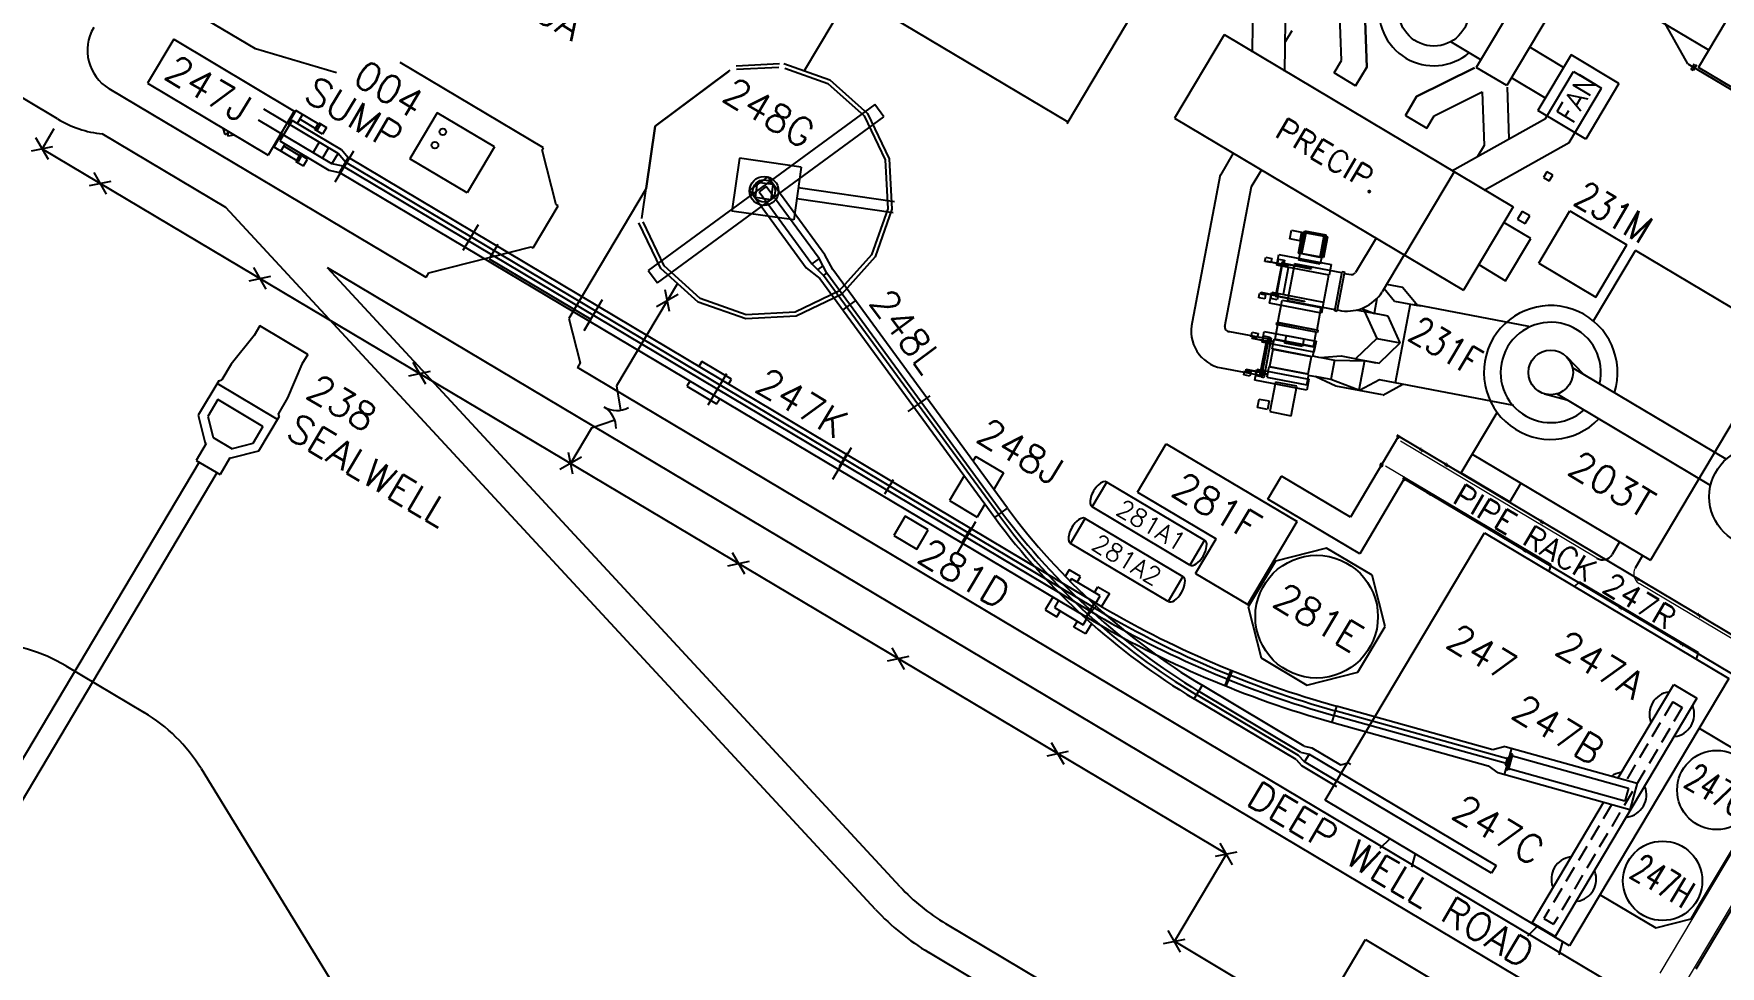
# Model space of a CAD drawing. Extents: x -16413 to 78405, y -232 to 83089.
# Drawn here: x 6293 to 15375, y 8705 to 13723 of the extents above; entities that cross this region are included whole.
import ezdxf
from ezdxf.enums import TextEntityAlignment as Align

# ---------------------------------------------------------------- set-up
doc = ezdxf.new("R2010")
doc.units = 0
doc.header["$LTSCALE"] = 350
doc.header["$MEASUREMENT"] = 0
doc.linetypes.add('CV1', pattern=[1, 1])
doc.linetypes.add('HIDDEN', pattern=[0.375, 0.25, -0.125])
doc.layers.add('BACKGROUND', color=7, linetype='CONTINUOUS')
doc.styles.add('SIMPLEX', font='SIMPLEX')
doc.styles.get("Standard").update_dxf_attribs({"font": 'SIMPLEX'})

msp = doc.modelspace()

# ---------------------------------------------------------------- linework, layer by layer
at = {"layer": 'BACKGROUND'}
for p, q in [((15313, 13635.1), (11208.8, 16077.6)), ((15200.2, 13561.4, -4740.5), (14847.5, 14191.4, -4740.5)), ((12855.6, 13624.3), (12862.5, 14147.8)), ((13030.3, 13520.4), (13037.9, 14098.4)), ((12334.5, 14042.7), (11855.9, 13238.3)), ((7487.3, 13641.1), (6934.9, 13969.9)), ((10772.3, 13897.1), (11862, 13248.6)), ((14288.2, 13923.2), (14061.3, 13542.1)), ((13471.6, 13544.2), (13459.2, 13892.7)), ((14470.3, 13853.8), (14226.3, 13443.9)), ((12702.6, 13718.2), (12435.5, 13269.5)), ((12703.3, 13718.4), (14259.1, 12792.5)), ((15257.8, 13542.3), (15408.1, 13794.9)), ((7046.4, 13694), (6905.3, 13456.9)), ((7046.4, 13694), (7696.1, 13307.4)), ((7922.9, 13512.8), (7487.3, 13641.1)), ((14085.9, 13583.4), (13923.4, 13680.1)), ((14531.3, 13541.7), (14349.1, 13650.2)), ((6420.7, 13264.7), (5857.6, 13599.8)), ((9037.5, 13109.6), (8266.7, 13568.3)), ((10309.6, 13560.5), (10075.8, 13548.2)), ((10304.8, 13542.2), (10076.9, 13530.3)), ((10332.3, 13562.7), (10580.5, 13475.3)), ((10337.2, 13537.7), (10569, 13456)), ((13411.5, 13443.1), (13471.6, 13544.2)), ((13739.5, 13384.8), (14051.7, 13540.1)), ((14226.3, 13443.9), (14061.3, 13542.1)), ((14571.2, 13608.8), (14393.2, 13309.7)), ((14829, 13455.3), (14571.2, 13608.8)), ((15200.2, 13561.4, -4740.5), (16630.3, 12710.3, -4740.5)), ((15218.4, 13531.1, -4740.5), (15236.8, 13562, -4740.5)), ((15247.1, 13555.9, -4740.5), (15228.7, 13524.9, -4740.5)), ((15505.2, 13395), (15257.8, 13542.3)), ((6905.3, 13456.9), (7554.9, 13070.2)), ((9639.6, 13226), (10042.5, 13526.8)), ((10033.7, 13520.2), (9639.6, 13226)), ((10569, 13456), (10764.4, 13280.6)), ((10580.5, 13475.3), (10782.4, 13294)), ((14433.1, 13376.7), (14250.9, 13485.2)), ((14433.4, 13267.8), (14584, 13520.8)), ((14584, 13520.8), (14735.3, 13430.8)), ((14829, 13455.3), (14651, 13156.3)), ((15228.7, 13524.9, -4740.5), (15218.4, 13531.1, -4740.5)), ((8405.6, 12411.5), (6699.1, 13427.1)), ((13679.4, 13283.7), (13739.5, 13384.8)), ((14560.6, 13137.3), (14735.3, 13430.8)), ((7931.6, 13079.1), (7532.5, 13316.6)), ((7696.1, 13307.4), (7554.9, 13070.2)), ((7704.6, 13310), (7662.5, 13239.3)), ((7837, 13231.3), (7704.6, 13310)), ((7740.7, 13288.6), (7711.9, 13240.1)), ((7821.6, 13205.5), (7725.4, 13262.8)), ((8465.3, 13297.9), (8318.1, 13050.4)), ((8774.7, 13113.8), (8465.3, 13297.9)), ((10822.2, 13342.2), (9602.5, 12448.7)), ((9651.4, 12382), (10871.1, 13275.5)), ((10764.4, 13280.6), (10877.8, 13043.7)), ((10782.4, 13294), (10899.5, 13049.3)), ((10871.1, 13275.5), (10822.2, 13342.2)), ((12435.7, 13268.8), (13991.5, 12342.8)), ((13929.1, 12985.5), (14433.4, 13267.8)), ((14651, 13156.3), (14393.2, 13309.7)), ((7327.2, 12788), (6662.1, 13183.9)), ((7311.6, 13215), (7322.3, 13180.6)), ((7373.5, 13178.2), (7338.2, 13171.2)), ((7898.6, 13023.6), (7504.1, 13258.4)), ((7587.4, 13113), (7629.5, 13183.8)), ((7683.9, 13256.4), (7617.8, 13146.4)), ((7949.9, 13098.1), (7683.9, 13256.4)), ((7806.5, 13207.5), (7828, 13243.6)), ((7847.8, 13183), (7806.5, 13207.5)), ((7835.3, 13232.3), (7819.9, 13206.5)), ((7828, 13243.6), (7869.3, 13219.1)), ((7869.3, 13219.1), (7847.8, 13183)), ((9567.4, 12728.5), (9639.6, 13226)), ((9639.6, 13226), (9590.8, 12889.6)), ((6279.9, 13092.3), (6396.3, 13116.4)), ((6371.5, 13046.2), (6304.7, 13162.5)), ((7719.7, 13034.3), (7587.4, 13113)), ((7617.8, 13146.4), (7882.7, 12988.8)), ((7623.5, 13091.5), (7645, 13127.6)), ((7735.1, 13060), (7638.8, 13117.3)), ((7830.1, 13139.3), (7797.5, 13084.4)), ((7880.5, 13108.7), (7848.1, 13054.3)), ((7898.6, 13023.6), (7931.4, 13078.7)), ((8014.5, 13091.2), (7914.8, 12923.7)), ((7972.4, 13032.4), (7931.6, 13079.1)), ((7986.5, 13056.2), (7949.9, 13098.1)), ((8774.7, 13113.8), (8627.4, 12866.3)), ((9031.3, 13099.3), (9037.5, 13109.6)), ((9106.5, 12803.2), (9031.3, 13099.3)), ((12752.8, 13080, -4740.5), (12683, 12962.8, -4740.5)), ((14103.7, 12881.5), (14560.6, 13137.3)), ((7726.1, 13072.4), (7704.6, 13036.3)), ((7704.6, 13036.3), (7745.9, 13011.7)), ((7718, 13035.3), (7733.3, 13061.1)), ((7767.3, 13047.8), (7726.1, 13072.4)), ((7745.9, 13011.7), (7767.3, 13047.8)), ((7882.7, 12988.8), (7938.9, 12976.2)), ((7959.1, 13010.1), (7898.6, 13023.6)), ((7938.9, 12976.2), (7986.4, 13055.9)), ((7959.1, 13010.1), (11980.3, 10616.9)), ((11993.6, 10639.2), (7972.5, 13032.4)), ((12006.9, 10661.6), (7987.2, 13056.6)), ((8627.4, 12866.3), (8318.1, 13050.4)), ((10093.5, 13053.7), (10052.6, 12768.7)), ((10426.1, 13006), (10093.5, 13053.7)), ((10426.1, 13006), (10385.2, 12720.9)), ((10877.8, 13043.7), (10891.9, 12781.5)), ((10899.5, 13049.3), (10914.1, 12778.4)), ((12851.3, 12900.6, -4740.5), (12904.4, 12989.8, -4740.5)), ((6593.5, 12905.6), (6710, 12929.8)), ((6685.2, 12859.6), (6618.3, 12975.8)), ((7943.6, 12975.3), (11961, 10584.4)), ((10245.9, 12953.6), (10146.8, 12881)), ((10188.5, 12923.4), (10177, 12843.3)), ((10274.6, 12911.1), (10188.5, 12923.4)), ((10237.8, 12900.8), (10199.6, 12872.9)), ((10521.7, 12513.2), (10237.8, 12900.8)), ((10553.8, 12533.3), (10245.9, 12953.6)), ((10263.1, 12830.9), (10274.6, 12911.1)), ((12682.5, 12963, -4740.5), (12531.8, 12171.3, -4740.5)), ((12706.6, 12147.6, -4740.5), (12851.3, 12900.6, -4740.5)), ((13942.4, 12980.9), (13674.8, 12531.3)), ((14441.7, 12980.6), (14423.3, 12949.7)), ((14423.3, 12949.7), (14454.2, 12931.3)), ((14472.7, 12962.2), (14441.7, 12980.6)), ((14454.2, 12931.3), (14472.7, 12962.2)), ((9590.8, 12889.6), (9174.5, 12190.2)), ((10146.8, 12881), (10453.1, 12463)), ((10177, 12843.3), (10263.1, 12830.9)), ((10199.6, 12872.9), (10483.6, 12485.3)), ((10242.2, 12814.8), (10280.3, 12842.7)), ((10920.1, 12759.3), (10401.4, 12833.8)), ((10928.6, 12818.7), (10409.9, 12893.2)), ((10826.5, 9010.2), (7327.2, 12788)), ((8981.8, 12570.2), (9116.8, 12797.1)), ((9116.8, 12797.1), (9106.5, 12803.2)), ((10385.2, 12720.9), (10052.6, 12768.7)), ((10891.9, 12781.5), (10804.6, 12533.9)), ((10914.1, 12778.4), (10823.9, 12522.5)), ((14259.3, 12791.8), (13992.2, 12343)), ((14307.7, 12767.1), (14283.1, 12725.9)), ((14283.1, 12725.9), (14324.4, 12701.3)), ((14348.9, 12742.6), (14307.7, 12767.1)), ((14324.4, 12701.3), (14348.9, 12742.6)), ((14397.4, 12488.6), (14564.6, 12769.6)), ((14564.6, 12769.6), (14871.4, 12587)), ((8685.4, 12694), (8604.1, 12557.4)), ((9669.2, 12460.3), (9552.1, 12705)), ((9687.2, 12473.8), (9573.8, 12710.6)), ((13057.1, 12619.7, -4740.5), (13066, 12666.3, -4740.5)), ((13066, 12666.3, -4740.5), (13120.7, 12655.8, -4740.5)), ((13103.7, 12541.9, -4740.5), (13125.6, 12656.1, -4740.5)), ((13106.1, 12504, -4740.5), (13136.4, 12662.4, -4740.5)), ((13107.4, 12542.4, -4740.5), (13129.3, 12656.6, -4740.5)), ((13120.7, 12655.8, -4740.5), (13111.8, 12609.2, -4740.5)), ((13122.3, 12538.3, -4740.5), (13144.4, 12653.7, -4740.5)), ((13125.6, 12656.1, -4740.5), (13259.3, 12630.4, -4740.5)), ((13129.3, 12656.6, -4740.5), (13256.1, 12632.3, -4740.5)), ((13136.4, 12662.4, -4740.5), (13250.4, 12640.6, -4740.5)), ((13144.4, 12653.7, -4740.5), (13241, 12635.2, -4740.5)), ((13241, 12635.2, -4740.5), (13218.8, 12519.8, -4740.5)), ((13250.4, 12640.6, -4740.5), (13220.1, 12482.2, -4740.5)), ((13256.1, 12632.3, -4740.5), (13234.2, 12518.1, -4740.5)), ((13259.3, 12630.4, -4740.5), (13237.5, 12516.3, -4740.5)), ((14354.2, 12620.9), (14209, 12707.4)), ((8420.4, 12436.5), (8971.5, 12576.3)), ((8791.5, 12588.2), (8745.9, 12511.6)), ((8971.5, 12576.3), (8981.8, 12570.2)), ((10804.6, 12533.9), (10629.2, 12338.5)), ((12987.4, 12477.9, -4740.5), (12998.6, 12535.9, -4740.5)), ((12998.6, 12535.9, -4740.5), (13279.1, 12482.1, -4740.5)), ((13111.8, 12609.2, -4740.5), (13057.1, 12619.7, -4740.5)), ((13237.5, 12516.3, -4740.5), (13103.7, 12541.9, -4740.5)), ((13234.2, 12518.1, -4740.5), (13107.4, 12542.4, -4740.5)), ((13218.8, 12519.8, -4740.5), (13122.3, 12538.3, -4740.5)), ((13521.1, 12622.8, -4740.5), (13410.8, 12437.5, -4740.5)), ((14219.2, 12394.1), (14354.2, 12620.9)), ((14691.7, 12177.5), (14917.9, 12557.5)), ((14704.1, 12306), (14871.4, 12587)), ((15710.6, 12085.8), (14917.9, 12557.5)), ((7544.5, 12348.1), (7477.6, 12464.4)), ((10958.6, 9132.5), (7874, 12462.6)), ((18121.5, 6364), (7874, 12462.6)), ((8745.9, 12511.6), (9292.6, 12186.2)), ((9602.5, 12448.7), (9651.4, 12382)), ((9871.1, 12279.1), (9669.2, 12460.3)), ((9882.5, 12298.4), (9687.2, 12473.8)), ((10453.1, 12463), (10526.4, 12405.3)), ((10521.7, 12513.2), (10483.6, 12485.3)), ((10483.6, 12485.3), (10546.2, 12422.2)), ((10542.3, 12473.9), (10514.9, 12453.7)), ((10563, 12434.5), (10521.7, 12513.2)), ((10595.2, 12454.6), (10553.8, 12533.3)), ((11536.6, 11169.5), (10595.2, 12454.6)), ((10823.9, 12522.5), (10642.6, 12320.6)), ((12922.9, 12497.1, -4740.5), (12927, 12519.9, -4740.5)), ((12955.5, 12491.2, -4740.5), (12922.9, 12497.1, -4740.5)), ((12927, 12519.9, -4740.5), (12959.6, 12514.1, -4740.5)), ((12934.3, 12496.6, -4740.5), (12934.9, 12499.9, -4740.5)), ((13047.5, 12474.9, -4740.5), (12934.3, 12496.6, -4740.5)), ((12934.9, 12499.9, -4740.5), (13048.1, 12478.2, -4740.5)), ((12959.6, 12514.1, -4740.5), (12955.5, 12491.2, -4740.5)), ((13015.1, 12495.5, -4740.5), (12979.6, 12310.4, -4740.5)), ((12984.5, 12309.5, -4740.5), (13020, 12494.6, -4740.5)), ((13268, 12424.1, -4740.5), (12987.4, 12477.9, -4740.5)), ((12991.5, 12482.3, -4740.5), (12996.8, 12510, -4740.5)), ((13023.2, 12476.2, -4740.5), (12991.5, 12482.3, -4740.5)), ((12996.8, 12510, -4740.5), (13028.6, 12503.9, -4740.5)), ((13013.4, 12486.5, -4740.5), (13014.2, 12490.6, -4740.5)), ((13171.4, 12456.2, -4740.5), (13013.4, 12486.5, -4740.5)), ((13014.2, 12490.6, -4740.5), (13172.2, 12460.3, -4740.5)), ((13020, 12494.6, -4740.5), (13015.1, 12495.5, -4740.5)), ((13022.2, 12320.8, -4740.5), (13050, 12465.9, -4740.5)), ((13028.6, 12503.9, -4740.5), (13023.2, 12476.2, -4740.5)), ((13082, 12485.2, -4740.5), (13044.3, 12287.2, -4740.5)), ((13048.1, 12478.2, -4740.5), (13047.5, 12474.9, -4740.5)), ((13337.9, 12436.4, -4740.5), (13082, 12485.2, -4740.5)), ((13220.1, 12482.2, -4740.5), (13106.1, 12504, -4740.5)), ((13172.2, 12460.3, -4740.5), (13171.4, 12456.2, -4740.5)), ((13279.1, 12482.1, -4740.5), (13268, 12424.1, -4740.5)), ((13299.2, 12231.4, -4740.5), (13339.7, 12443.4, -4740.5)), ((13339.7, 12443.4, -4740.5), (13351.5, 12441.3, -4740.5)), ((13672.3, 12532.8, -4740.5), (13553.8, 12333.8, -4740.5)), ((14074, 12480.5), (14219.2, 12394.1)), ((14397.4, 12488.6), (14704.1, 12306)), ((7452.9, 12394.2), (7569.3, 12418.4)), ((8405.6, 12411.5), (8420.4, 12436.5)), ((10526.4, 12405.3), (11468.3, 11119.5)), ((10546.2, 12422.2), (10563, 12434.5)), ((11489.3, 11134.9), (10546.2, 12422.2)), ((11506.1, 11147.2), (10563, 12434.5)), ((13240.2, 12280.1, -4740.5), (13267.9, 12424.7, -4740.5)), ((13351.5, 12441.3, -4740.5), (13310.9, 12228.1, -4740.5)), ((13350.1, 12432.9, -4740.5), (13387.4, 12426.8, -4740.5)), ((13578.3, 12374.9, -4740.5), (13663.8, 12358.7, -4740.5)), ((13663.8, 12358.7, -4740.5), (13745.9, 12261.3, -4740.5)), ((9256.7, 12125.8), (9356, 12292.8)), ((9763, 12319.5), (9646.7, 12252.7)), ((9716.9, 12227.9), (9692.7, 12344.3)), ((10127, 12188.9), (9871.1, 12279.1)), ((10130.2, 12211.1), (9882.5, 12298.4)), ((10629.2, 12338.5), (10392.4, 12225.2)), ((10642.6, 12320.6), (10397.9, 12203.4)), ((10717.4, 12287.7), (10649.1, 12237.7)), ((12889.5, 12302.4, -4740.5), (12893.7, 12324.4, -4740.5)), ((12922, 12296.1, -4740.5), (12889.5, 12302.4, -4740.5)), ((12893.7, 12324.4, -4740.5), (12926.2, 12318.1, -4740.5)), ((12900.2, 12328.8, -4740.5), (12900.8, 12332, -4740.5)), ((12980, 12313.5, -4740.5), (12900.2, 12328.8, -4740.5)), ((12900.8, 12332, -4740.5), (12980.6, 12316.7, -4740.5)), ((12926.2, 12318.1, -4740.5), (12922, 12296.1, -4740.5)), ((12948, 12272.4, -4740.5), (12959.6, 12332.8, -4740.5)), ((13227.5, 12218.8, -4740.5), (12948, 12272.4, -4740.5)), ((12955.2, 12297.4, -4740.5), (12960.8, 12326.7, -4740.5)), ((12988.6, 12291, -4740.5), (12955.2, 12297.4, -4740.5)), ((12959.6, 12332.8, -4740.5), (13239, 12279.2, -4740.5)), ((12960.8, 12326.7, -4740.5), (12994.2, 12320.3, -4740.5)), ((12979.6, 12310.4, -4740.5), (12980.4, 12314.5, -4740.5)), ((12979.6, 12310.4, -4740.5), (12984.5, 12309.5, -4740.5)), ((13135.2, 12280.6, -4740.5), (12979.6, 12310.4, -4740.5)), ((12980.6, 12316.7, -4740.5), (12980, 12313.5, -4740.5)), ((12980.4, 12314.5, -4740.5), (13135.9, 12284.7, -4740.5)), ((12994.2, 12320.3, -4740.5), (12988.6, 12291, -4740.5)), ((12993.1, 12168.7, -4740.5), (13016.2, 12289.4, -4740.5)), ((13016.2, 12289.4, -4740.5), (13224.9, 12249.4, -4740.5)), ((13044.3, 12287.2, -4740.5), (13299.9, 12239.2, -4740.5)), ((13135.9, 12284.7, -4740.5), (13135.2, 12280.6, -4740.5)), ((13239, 12279.2, -4740.5), (13227.5, 12218.8, -4740.5)), ((13526.4, 12299, -4740.5), (13510.8, 12217.7, -4740.5)), ((13564.5, 12351.8, -4740.5), (13621.4, 12283.6, -4740.5)), ((13621.4, 12283.6, -4740.5), (13745.9, 12261.3, -4740.5)), ((13704.4, 12267.3, -4740.5), (13623.9, 11844.7, -4740.5)), ((13720.4, 12266.8, -4740.5), (13762.4, 12258.8, -4740.5)), ((14344.8, 12147.5, -4740.5), (13726.6, 12265.5, -4740.5)), ((9174.5, 12190.2), (9235.1, 11951.6)), ((9292.6, 12186.2), (9256.7, 12125.8)), ((10397.9, 12203.4), (10127, 12188.9)), ((10392.4, 12225.2), (10130.2, 12211.1)), ((13224.9, 12249.4, -4740.5), (13201.8, 12128.7, -4740.5)), ((13310.9, 12228.1, -4740.5), (13299.2, 12231.4, -4740.5)), ((13313.3, 12236.5, -4740.5), (13334.5, 12232.6, -4740.5)), ((13569.6, 12206.4, -4740.5), (13414.9, 12236.1, -4740.5)), ((13442.9, 12244.4, -4740.5), (13512.9, 12217.3, -4740.5)), ((13458.5, 12227.5, -4740.5), (13525.7, 12083.3, -4740.5)), ((13586.7, 12202.4, -4740.5), (13458.5, 12227.5, -4740.5)), ((13651.8, 12059.4, -4740.5), (13586.7, 12202.4, -4740.5)), ((7479.3, 12098.7), (7355.8, 11944)), ((7510.2, 12150.6), (7479.3, 12098.7)), ((7768, 11997.1), (7510.2, 12150.6)), ((12731.4, 12120.8, -4740.5), (12943.8, 12080.6, -4740.5)), ((12849.3, 12092.8, -4740.5), (12853.8, 12116.5, -4740.5)), ((12881.9, 12086.6, -4740.5), (12849.3, 12092.8, -4740.5)), ((12853.8, 12116.5, -4740.5), (12886.4, 12110.2, -4740.5)), ((12853.8, 12082.4, -4740.5), (12854.4, 12085.6, -4740.5)), ((12932.8, 12067.2, -4740.5), (12853.8, 12082.4, -4740.5)), ((12854.4, 12085.6, -4740.5), (12933.4, 12070.5, -4740.5)), ((12886.4, 12110.2, -4740.5), (12881.9, 12086.6, -4740.5)), ((12905.1, 11875, -4740.5), (12945.2, 12087.6, -4740.5)), ((12907.9, 12062.7, -4740.5), (12919.1, 12121.4, -4740.5)), ((12910.7, 12066.4, -4740.5), (12916.4, 12096.6, -4740.5)), ((12916.4, 12096.6, -4740.5), (12949, 12090.3, -4740.5)), ((12956.9, 12084.9, -4740.5), (12916.7, 11872.2, -4740.5)), ((12919.1, 12121.4, -4740.5), (13198.4, 12067.9, -4740.5)), ((12949, 12090.3, -4740.5), (12943.2, 12060.2, -4740.5)), ((12945.2, 12087.6, -4740.5), (12956.9, 12084.9, -4740.5)), ((12961.8, 12027, -4740.5), (12972.3, 12081.7, -4740.5)), ((12972.3, 12081.7, -4740.5), (13190.5, 12039.8, -4740.5)), ((12990.9, 12156.7, -4740.5), (12975.9, 12078.4, -4740.5)), ((12985, 12158.2, -4740.5), (12987.3, 12169.8, -4740.5)), ((13205.3, 12116, -4740.5), (12985, 12158.2, -4740.5)), ((12987.3, 12169.8, -4740.5), (13207.5, 12127.6, -4740.5)), ((13199.3, 12116.7, -4740.5), (12990.9, 12156.7, -4740.5)), ((13201.8, 12128.7, -4740.5), (12993.1, 12168.7, -4740.5)), ((13031, 12057.7, -4740.5), (13038.8, 12098.5, -4740.5)), ((13038.8, 12098.5, -4740.5), (13133.3, 12080.4, -4740.5)), ((13133.3, 12080.4, -4740.5), (13125.5, 12039.6, -4740.5)), ((13184.3, 12038.5, -4740.5), (13199.3, 12116.7, -4740.5)), ((13207.5, 12127.6, -4740.5), (13205.3, 12116, -4740.5)), ((13525.7, 12083.3, -4740.5), (13410.9, 11973.6, -4740.5)), ((13525.7, 12083.3, -4740.5), (13650.8, 12059.2, -4740.5)), ((15710.6, 12085.8), (14998.7, 10889.6)), ((7768, 11997.1), (7737.1, 11945.3)), ((12898, 11890.5, -4740.5), (12933.4, 12074.7, -4740.5)), ((12939.1, 12073.6, -4740.5), (12903.7, 11889.4, -4740.5)), ((13187.2, 12009.2, -4740.5), (12907.9, 12062.7, -4740.5)), ((12943.2, 12060.2, -4740.5), (12910.7, 12066.4, -4740.5)), ((12933.4, 12070.5, -4740.5), (12932.8, 12067.2, -4740.5)), ((12933.4, 12074.7, -4740.5), (12939.1, 12073.6, -4740.5)), ((12938.1, 12068.7, -4740.5), (12939.2, 12074.5, -4740.5)), ((12968.3, 12063, -4740.5), (12938.1, 12068.7, -4740.5)), ((12939.2, 12074.5, -4740.5), (12969.3, 12068.7, -4740.5)), ((12965.6, 12024.6, -4740.5), (12947.9, 11932.5, -4740.5)), ((13180, 11985.2, -4740.5), (12961.8, 12027, -4740.5)), ((13174, 11984.7, -4740.5), (12965.6, 12024.6, -4740.5)), ((12969.3, 12068.7, -4740.5), (12968.3, 12063, -4740.5)), ((12975.9, 12078.4, -4740.5), (13184.3, 12038.5, -4740.5)), ((13125.5, 12039.6, -4740.5), (13031, 12057.7, -4740.5)), ((13179.8, 11989.2, -4740.5), (13219.6, 11981.6, -4740.5)), ((13190.5, 12039.8, -4740.5), (13180, 11985.2, -4740.5)), ((13198.4, 12067.9, -4740.5), (13187.2, 12009.2, -4740.5)), ((13219.6, 11981.6, -4740.5), (13334.4, 11990.1, -4740.5)), ((13334.4, 11990.1, -4740.5), (13520.8, 11952.1, -4740.5)), ((13538.1, 11950.1, -4740.5), (13651.8, 12059.4, -4740.5)), ((7355.8, 11944), (7305.9, 11860.1)), ((7737.1, 11945.3), (7660, 11762.9)), ((8312.2, 11882.8), (8428.6, 11906.9)), ((8403.8, 11836.7), (8337, 11953)), ((9235.1, 11951.6), (9220.2, 11926.7)), ((16227.2, 7756.6), (9220.2, 11926.7)), ((9890, 11959.8), (9873.7, 11932.5)), ((10049.8, 11864.7), (9890, 11959.8)), ((12687.4, 11924.5, -4740.5), (12906.4, 11883.1, -4740.5)), ((12809.6, 11887.1, -4740.5), (12814.1, 11910.8, -4740.5)), ((12814.1, 11910.8, -4740.5), (12846.7, 11904.5, -4740.5)), ((12821.6, 11914.4, -4740.5), (12822.2, 11917.7, -4740.5)), ((12902.2, 11899, -4740.5), (12821.6, 11914.4, -4740.5)), ((12822.2, 11917.7, -4740.5), (12902.8, 11902.2, -4740.5)), ((12846.7, 11904.5, -4740.5), (12842.2, 11880.9, -4740.5)), ((12867.8, 11858.2, -4740.5), (12879.2, 11917.8, -4740.5)), ((12875.3, 11882.1, -4740.5), (12881, 11911.5, -4740.5)), ((12879.2, 11917.8, -4740.5), (13159.3, 11864.1, -4740.5)), ((12881, 11911.5, -4740.5), (12912.7, 11905.4, -4740.5)), ((12902.8, 11902.2, -4740.5), (12902.2, 11899, -4740.5)), ((12912.7, 11905.4, -4740.5), (12907.1, 11876.1, -4740.5)), ((12943.2, 11930, -4740.5), (12932.7, 11875.4, -4740.5)), ((13159.8, 11888.5, -4740.5), (12943.2, 11930, -4740.5)), ((12947.9, 11932.5, -4740.5), (13156.4, 11892.5, -4740.5)), ((13156.4, 11892.5, -4740.5), (13174, 11984.7, -4740.5)), ((13225.9, 11980.3, -4740.5), (13297.3, 11966.7, -4740.5)), ((13297.3, 11966.7, -4740.5), (13277.1, 11861.6, -4740.5)), ((13297.3, 11966.7, -4740.5), (13462, 11963.4, -4740.5)), ((13410.9, 11973.6, -4740.5), (13538.1, 11950.1, -4740.5)), ((13459.9, 11963.8, -4740.5), (13429.3, 11804.1, -4740.5)), ((14640.6, 11889.3), (14548, 11984)), ((15406.7, 11433.1), (14579.3, 11925.5)), ((7289.5, 11856), (7178.8, 11670)), ((7605.1, 11647.1), (7280.2, 11840.4)), ((7289.5, 11856), (7305.9, 11860.2)), ((9827.2, 11854.3), (9810.2, 11825.8)), ((9810.2, 11825.8), (9970, 11730.7)), ((10024.1, 11893.4), (9923.1, 11723.8)), ((10033.5, 11837.3), (10049.8, 11864.7)), ((12842.2, 11880.9, -4740.5), (12809.6, 11887.1, -4740.5)), ((13147.9, 11804.5, -4740.5), (12867.8, 11858.2, -4740.5)), ((12907.1, 11876.1, -4740.5), (12875.3, 11882.1, -4740.5)), ((12903.7, 11889.4, -4740.5), (12898, 11890.5, -4740.5)), ((12916.7, 11872.2, -4740.5), (12905.1, 11875, -4740.5)), ((12910.9, 11891.4, -4740.5), (12912, 11897.1, -4740.5)), ((12935.3, 11886.7, -4740.5), (12910.9, 11891.4, -4740.5)), ((12912, 11897.1, -4740.5), (12936.4, 11892.4, -4740.5)), ((12932.7, 11875.4, -4740.5), (13149.3, 11833.9, -4740.5)), ((12936.4, 11892.4, -4740.5), (12935.3, 11886.7, -4740.5)), ((12979.9, 11848.6, -4740.5), (12949.5, 11689.6, -4740.5)), ((13094.7, 11826.6, -4740.5), (12979.9, 11848.6, -4740.5)), ((13064.3, 11667.6, -4740.5), (13094.7, 11826.6, -4740.5)), ((13159.3, 11864.1, -4740.5), (13147.9, 11804.5, -4740.5)), ((13149.3, 11833.9, -4740.5), (13159.8, 11888.5, -4740.5)), ((13197.4, 11876.9, -4740.5), (13157.5, 11884.5, -4740.5)), ((13277.1, 11861.6, -4740.5), (13193.2, 11877.7, -4740.5)), ((13305.1, 11825.7, -4740.5), (13197.4, 11876.9, -4740.5)), ((13429.3, 11804.1, -4740.5), (13277.1, 11861.6, -4740.5)), ((13556.3, 11779.1, -4740.5), (13305.1, 11825.7, -4740.5)), ((13539.1, 11860.8, -4740.5), (13432.4, 11803.3, -4740.5)), ((14264.2, 11723.1, -4740.5), (13539.1, 11861, -4740.5)), ((13557.4, 11778.4, -4740.5), (13665.1, 11836.6, -4740.5)), ((7284.6, 11754), (7230.2, 11662.5)), ((7527, 11609.8), (7284.6, 11754)), ((7660, 11762.9), (7610.1, 11679)), ((9970, 11730.7), (9987, 11759.2)), ((11002.5, 11690.6), (11121.1, 11775.3)), ((12883.6, 11711.5, -4740.5), (12892.3, 11757.2, -4740.5)), ((12892.3, 11757.2, -4740.5), (12945.3, 11747, -4740.5)), ((12945.3, 11747, -4740.5), (12936.5, 11701.4, -4740.5)), ((14429.3, 11784.6), (14547.9, 11753.4)), ((15323.1, 11292.6), (14495.7, 11785)), ((7178.8, 11670), (7216.5, 11520.1)), ((7230.2, 11662.5), (7258.2, 11551.1)), ((7614.3, 11662.7), (7503.6, 11476.6)), ((7614.3, 11662.7), (7610.1, 11679.1)), ((12936.5, 11701.4, -4740.5), (12883.6, 11711.5, -4740.5)), ((12949.5, 11689.6, -4740.5), (13064.3, 11667.6, -4740.5)), ((13980.1, 11360.2), (14173.4, 11685)), ((7258.2, 11551.1), (7361.2, 11489.8)), ((7527, 11609.8), (7472.5, 11518.2)), ((13641.7, 11556.5, -4740.5), (13383.1, 11122, -4740.5)), ((13639.7, 11564.7, -4729.4), (13633.5, 11554.4, -4729.4)), ((13634.4, 11553.9, -4729.4), (13637.2, 11558.7, -4729.4)), ((13637.2, 11558.7, -4729.4), (13645.8, 11553.5, -4729.4)), ((13637.7, 11559.5, -4729.4), (13640.5, 11564.2, -4729.4)), ((13646.3, 11554.4, -4729.4), (13637.7, 11559.5, -4729.4)), ((13640.5, 11564.2, -4729.4), (13639.7, 11564.7, -4729.4)), ((18271.9, 8801, -4740.5), (13641.7, 11556.5, -4740.5)), ((13645.8, 11553.5, -4729.4), (13643, 11548.8, -4729.4)), ((13643, 11548.8, -4729.4), (13643.8, 11548.3, -4729.4)), ((13643.8, 11548.3, -4729.4), (13650, 11558.6, -4729.4)), ((13649.1, 11559.1, -4729.4), (13646.3, 11554.4, -4729.4)), ((13650, 11558.6, -4729.4), (13649.1, 11559.1, -4729.4)), ((7220.7, 11517.6), (7167, 11427.3)), ((7220.7, 11517.6), (7216.5, 11520.1)), ((7503.6, 11476.6), (7353.8, 11438.4)), ((7472.5, 11518.2), (7361.2, 11489.8)), ((9242, 11444.2), (9125.7, 11377.3)), ((9195.9, 11352.5), (9171.8, 11469)), ((10695.6, 11494.7), (10594.3, 11324.6)), ((10674, 11466.7), (10629.5, 11391.9)), ((11365.4, 11448.4), (11350.5, 11423.5)), ((11365.4, 11448.4), (11514.9, 11359.4)), ((12237, 11256), (12392, 11516.4)), ((12392, 11516.4), (13095.8, 11097.6)), ((13763.4, 11491.1, -4729.4), (13757.3, 11480.8, -4729.4)), ((13758.1, 11480.3, -4729.4), (13760.9, 11485, -4729.4)), ((13760.9, 11485, -4729.4), (13769.5, 11479.9, -4729.4)), ((13761.4, 11485.9, -4729.4), (13764.3, 11490.6, -4729.4)), ((13770, 11480.8, -4729.4), (13761.4, 11485.9, -4729.4)), ((13764.3, 11490.6, -4729.4), (13763.4, 11491.1, -4729.4)), ((13769.5, 11479.9, -4729.4), (13766.7, 11475.2, -4729.4)), ((13766.7, 11475.2, -4729.4), (13767.6, 11474.7, -4729.4)), ((13767.6, 11474.7, -4729.4), (13773.7, 11485, -4729.4)), ((13772.9, 11485.5, -4729.4), (13770, 11480.8, -4729.4)), ((13773.7, 11485, -4729.4), (13772.9, 11485.5, -4729.4)), ((14039.7, 11460.3), (14998.7, 10889.6)), ((7167, 11427.3), (7295.9, 11350.6)), ((7349.6, 11440.8), (7295.9, 11350.6)), ((7349.6, 11440.8), (7353.8, 11438.4)), ((11514.9, 11359.4), (11462.3, 11271)), ((13547.6, 11410.1, -4729.4), (13541.5, 11399.8, -4729.4)), ((13542.3, 11399.2, -4729.4), (13545.1, 11404, -4729.4)), ((13545.1, 11404, -4729.4), (13553.7, 11398.9, -4729.4)), ((13545.6, 11404.8, -4729.4), (13548.5, 11409.6, -4729.4)), ((13554.2, 11399.7, -4729.4), (13545.6, 11404.8, -4729.4)), ((13548.5, 11409.6, -4729.4), (13547.6, 11410.1, -4729.4)), ((13553.7, 11398.9, -4729.4), (13550.9, 11394.1, -4729.4)), ((13550.9, 11394.1, -4729.4), (13551.8, 11393.6, -4729.4)), ((13551.8, 11393.6, -4729.4), (13557.9, 11403.9, -4729.4)), ((13557.1, 11404.4, -4729.4), (13554.2, 11399.7, -4729.4)), ((13557.9, 11403.9, -4729.4), (13557.1, 11404.4, -4729.4)), ((13897.5, 11411.3, -4729.4), (13891.3, 11401, -4729.4)), ((13892.2, 11400.5, -4729.4), (13895, 11405.2, -4729.4)), ((13895, 11405.2, -4729.4), (13903.6, 11400.1, -4729.4)), ((13895.5, 11406.1, -4729.4), (13898.3, 11410.8, -4729.4)), ((13904.1, 11401, -4729.4), (13895.5, 11406.1, -4729.4)), ((13898.3, 11410.8, -4729.4), (13897.5, 11411.3, -4729.4)), ((13903.6, 11400.1, -4729.4), (13900.8, 11395.4, -4729.4)), ((13900.8, 11395.4, -4729.4), (13901.6, 11394.9, -4729.4)), ((13901.6, 11394.9, -4729.4), (13907.8, 11405.2, -4729.4)), ((13906.9, 11405.7, -4729.4), (13904.1, 11401, -4729.4)), ((13907.8, 11405.2, -4729.4), (13906.9, 11405.7, -4729.4)), ((13980.1, 11360.2), (14241.8, 11204.4)), ((10920.1, 11321.9), (10874.1, 11244.6)), ((11303.5, 11344.5), (11224.2, 11211.2)), ((11992.5, 11176.5, -6), (12072.3, 11310.5, -6)), ((12072.3, 11310.5, -6), (12598.2, 10997.5, -6)), ((12938.3, 11219.2, -4740.5), (13012, 11342.9, -4740.5)), ((13383.1, 11122, -4740.5), (13012, 11342.9, -4740.5)), ((13673.4, 11328.2, -4740.5), (13433.2, 10924.6, -4740.5)), ((13671.3, 11336.4, -4729.4), (13665.2, 11326.1, -4729.4)), ((13666.1, 11325.6, -4729.4), (13668.9, 11330.3, -4729.4)), ((13668.9, 11330.3, -4729.4), (13677.5, 11325.2, -4729.4)), ((13669.4, 11331.2, -4729.4), (13672.2, 11335.9, -4729.4)), ((13678, 11326.1, -4729.4), (13669.4, 11331.2, -4729.4)), ((13672.2, 11335.9, -4729.4), (13671.3, 11336.4, -4729.4)), ((15993, 9947.7, -4740.5), (13673.4, 11328.2, -4740.5)), ((13677.5, 11325.2, -4729.4), (13674.7, 11320.5, -4729.4)), ((13674.7, 11320.5, -4729.4), (13675.5, 11320, -4729.4)), ((13675.5, 11320, -4729.4), (13681.7, 11330.3, -4729.4)), ((13680.8, 11330.8, -4729.4), (13678, 11326.1, -4729.4)), ((13681.7, 11330.3, -4729.4), (13680.8, 11330.8, -4729.4)), ((14301.4, 11304.6), (14241.8, 11204.4)), ((11224.2, 11211.2), (11373.7, 11122.2)), ((11415.2, 11192), (11373.7, 11122.2)), ((12518.4, 10863.5, -6), (11992.5, 11176.5, -6)), ((12237, 11256), (12659.8, 11004.4)), ((13433.2, 10924.6, -4740.5), (12938.3, 11219.2, -4740.5)), ((13805.4, 11256.6, -4729.4), (13799.3, 11246.3, -4729.4)), ((13800.1, 11245.8, -4729.4), (13802.9, 11250.5, -4729.4)), ((13802.9, 11250.5, -4729.4), (13811.5, 11245.4, -4729.4)), ((13803.4, 11251.4, -4729.4), (13806.3, 11256.1, -4729.4)), ((13812, 11246.3, -4729.4), (13803.4, 11251.4, -4729.4)), ((13806.3, 11256.1, -4729.4), (13805.4, 11256.6, -4729.4)), ((13811.5, 11245.4, -4729.4), (13808.7, 11240.7, -4729.4)), ((13808.7, 11240.7, -4729.4), (13809.6, 11240.2, -4729.4)), ((13809.6, 11240.2, -4729.4), (13815.7, 11250.5, -4729.4)), ((13814.9, 11251, -4729.4), (13812, 11246.3, -4729.4)), ((13815.7, 11250.5, -4729.4), (13814.9, 11251, -4729.4)), ((10985.3, 11126.5), (10923.9, 11023.4)), ((11109, 11052.8), (10985.3, 11126.5)), ((11365.2, 11095.7), (11265.2, 10927.6)), ((11468.3, 11119.5), (11536.6, 11169.5)), ((11875.9, 10980.5, -6), (11955.6, 11114.6, -6)), ((11955.6, 11114.6, -6), (12481.6, 10801.6, -6)), ((12830.4, 10651.6), (13095.8, 11097.6)), ((14413.1, 11104.5, -4729.4), (14406.9, 11094.2, -4729.4)), ((14407.8, 11093.6, -4729.4), (14410.6, 11098.4, -4729.4)), ((14410.6, 11098.4, -4729.4), (14419.2, 11093.3, -4729.4)), ((14411.1, 11099.2, -4729.4), (14413.9, 11104, -4729.4)), ((14419.7, 11094.1, -4729.4), (14411.1, 11099.2, -4729.4)), ((14413.9, 11104, -4729.4), (14413.1, 11104.5, -4729.4)), ((14419.2, 11093.3, -4729.4), (14416.4, 11088.5, -4729.4)), ((14416.4, 11088.5, -4729.4), (14417.2, 11088, -4729.4)), ((14417.2, 11088, -4729.4), (14423.4, 11098.3, -4729.4)), ((14422.5, 11098.8, -4729.4), (14419.7, 11094.1, -4729.4)), ((14423.4, 11098.3, -4729.4), (14422.5, 11098.8, -4729.4)), ((10923.9, 11023.4), (11047.6, 10949.7)), ((11047.6, 10949.7), (11109, 11052.8)), ((11337, 11060.7), (11291, 10983.6)), ((12598.2, 10997.5, -6), (12518.4, 10863.5, -6)), ((12549.4, 10818.8), (12659.8, 11004.4)), ((13248.2, 9597.6, 5868), (14104.8, 11037, 5868)), ((14104.8, 11037, 5868), (15420.5, 10254, 5868)), ((10122.5, 10813.9), (10055.6, 10930.1)), ((12401.8, 10667.5, -6), (11875.9, 10980.5, -6)), ((13255, 10954.2, 4740), (12979, 10884.1, 4740)), ((13499.6, 10808.6, 4740), (13255, 10954.2, 4740)), ((14321, 10949.8, -4729.4), (14314.9, 10939.5, -4729.4)), ((14315.7, 10939, -4729.4), (14318.5, 10943.7, -4729.4)), ((14318.5, 10943.7, -4729.4), (14327.1, 10938.6, -4729.4)), ((14319, 10944.6, -4729.4), (14321.9, 10949.3, -4729.4)), ((14327.6, 10939.4, -4729.4), (14319, 10944.6, -4729.4)), ((14321.9, 10949.3, -4729.4), (14321, 10949.8, -4729.4)), ((14327.1, 10938.6, -4729.4), (14324.3, 10933.9, -4729.4)), ((14324.3, 10933.9, -4729.4), (14325.2, 10933.3, -4729.4)), ((14325.2, 10933.3, -4729.4), (14331.3, 10943.7, -4729.4)), ((14330.5, 10944.2, -4729.4), (14327.6, 10939.4, -4729.4)), ((14331.3, 10943.7, -4729.4), (14330.5, 10944.2, -4729.4)), ((14833.2, 10988.1), (14793.3, 10920.9)), ((14957, 10914.4), (14917, 10847.3)), ((10030.9, 10859.9), (10147.3, 10884.1)), ((11868.6, 10838.7), (11846.5, 10801.6)), ((11930.4, 10801.9), (11868.6, 10838.7)), ((12549.4, 10818.8), (12830.4, 10651.6)), ((12979, 10884.1, 4740), (12833.4, 10639.5, 4740)), ((13569.7, 10532.6, 4740), (13499.6, 10808.6, 4740)), ((11881.1, 10789.4), (11872.5, 10775)), ((12035.8, 10697.3), (11881.1, 10789.4)), ((11912, 10771), (11930.4, 10801.9)), ((12004.7, 10715.8), (12023.1, 10746.8)), ((12023.3, 10746.7), (12085.1, 10709.8)), ((12481.6, 10801.6, -6), (12401.8, 10667.5, -6)), ((14928.7, 10797.6, -4729.4), (14922.5, 10787.3, -4729.4)), ((14923.4, 10786.8, -4729.4), (14926.2, 10791.5, -4729.4)), ((14926.2, 10791.5, -4729.4), (14934.8, 10786.4, -4729.4)), ((14926.7, 10792.4, -4729.4), (14929.5, 10797.1, -4729.4)), ((14935.3, 10787.3, -4729.4), (14926.7, 10792.4, -4729.4)), ((14929.5, 10797.1, -4729.4), (14928.7, 10797.6, -4729.4)), ((14934.8, 10786.4, -4729.4), (14932, 10781.7, -4729.4)), ((14932, 10781.7, -4729.4), (14932.8, 10781.2, -4729.4)), ((14932.8, 10781.2, -4729.4), (14939, 10791.5, -4729.4)), ((14938.1, 10792, -4729.4), (14935.3, 10787.3, -4729.4)), ((14939, 10791.5, -4729.4), (14938.1, 10792, -4729.4)), ((11781, 10691.6), (11739.7, 10622.2)), ((11811.9, 10673.1), (11789, 10634.7)), ((11789, 10634.7), (11943.7, 10542.6)), ((12014.7, 10642.5), (11954.3, 10575.3)), ((11961, 10584.4), (12006.9, 10661.6)), ((12009.8, 10660.3), (12006.9, 10661.6)), ((12012.5, 10658.2), (12035.8, 10697.3)), ((12085.1, 10709.8), (12043.5, 10640)), ((12833.4, 10639.5, 4740), (12903.4, 10363.5, 4740)), ((14836.6, 10642.9, -4729.4), (14830.5, 10632.6, -4729.4)), ((14831.3, 10632.1, -4729.4), (14834.1, 10636.8, -4729.4)), ((14834.1, 10636.8, -4729.4), (14842.7, 10631.7, -4729.4)), ((14834.6, 10637.7, -4729.4), (14837.5, 10642.4, -4729.4)), ((14843.2, 10632.6, -4729.4), (14834.6, 10637.7, -4729.4)), ((14837.5, 10642.4, -4729.4), (14836.6, 10642.9, -4729.4)), ((14842.7, 10631.7, -4729.4), (14839.9, 10627, -4729.4)), ((14839.9, 10627, -4729.4), (14840.8, 10626.5, -4729.4)), ((14840.8, 10626.5, -4729.4), (14846.9, 10636.8, -4729.4)), ((14846.1, 10637.3, -4729.4), (14843.2, 10632.6, -4729.4)), ((14846.9, 10636.8, -4729.4), (14846.1, 10637.3, -4729.4)), ((11739.7, 10622.2), (11801.6, 10585.3)), ((11801.6, 10585.3), (11820, 10616.3)), ((11894.4, 10530.1), (11912.8, 10561)), ((11943.7, 10542.6), (11961.5, 10572.5)), ((11988.8, 10548), (11956.2, 10493.3)), ((11964.1, 10583.5), (11961, 10584.4)), ((15258.6, 10601.2, -4729.4), (15252.5, 10590.9, -4729.4)), ((15253.4, 10590.4, -4729.4), (15256.2, 10595.1, -4729.4)), ((15256.2, 10595.1, -4729.4), (15264.8, 10590, -4729.4)), ((15256.7, 10596, -4729.4), (15259.5, 10600.7, -4729.4)), ((15265.3, 10590.9, -4729.4), (15256.7, 10596, -4729.4)), ((15259.5, 10600.7, -4729.4), (15258.6, 10601.2, -4729.4)), ((15264.8, 10590, -4729.4), (15262, 10585.3, -4729.4)), ((15262, 10585.3, -4729.4), (15262.8, 10584.8, -4729.4)), ((15262.8, 10584.8, -4729.4), (15268.9, 10595.1, -4729.4)), ((15268.1, 10595.6, -4729.4), (15265.3, 10590.9, -4729.4)), ((15268.9, 10595.1, -4729.4), (15268.1, 10595.6, -4729.4)), ((11956.2, 10493.3), (11894.4, 10530.1)), ((13424.1, 10287.9, 4740), (13569.7, 10532.6, 4740)), ((15166.6, 10446.6, -4729.4), (15160.4, 10436.2, -4729.4)), ((15164.6, 10441.3, -4729.4), (15167.4, 10446, -4729.4)), ((15167.4, 10446, -4729.4), (15166.6, 10446.6, -4729.4)), ((10890.2, 10348.5), (11006.6, 10372.7)), ((10981.8, 10302.5), (10915, 10418.7)), ((12903.4, 10363.5, 4740), (13148.1, 10217.9, 4740)), ((15161.3, 10435.7, -4729.4), (15164.1, 10440.5, -4729.4)), ((15164.1, 10440.5, -4729.4), (15172.7, 10435.3, -4729.4)), ((15173.2, 10436.2, -4729.4), (15164.6, 10441.3, -4729.4)), ((15172.7, 10435.3, -4729.4), (15169.9, 10430.6, -4729.4)), ((15169.9, 10430.6, -4729.4), (15170.8, 10430.1, -4729.4)), ((15170.8, 10430.1, -4729.4), (15176.9, 10440.4, -4729.4)), ((15176, 10440.9, -4729.4), (15173.2, 10436.2, -4729.4)), ((15176.9, 10440.4, -4729.4), (15176, 10440.9, -4729.4)), ((6465.5, 10321.5), (6887.1, 10070.6)), ((12740, 10297.6), (12706.7, 10215.1)), ((12746, 10295.2), (12712.7, 10212.7)), ((13148.1, 10217.9, 4740), (13424.1, 10287.9, 4740)), ((12586.7, 10219.2), (12540.3, 10141.1)), ((13114.7, 9857.4), (12565, 10184.5)), ((13133.9, 9889.7), (12584.3, 10216.8)), ((15420.5, 10254, 5868), (14563.8, 8814.6, 5868)), ((14825.6, 9717.8, 11.4), (15124.6, 10221.2, 14.8)), ((15124.6, 10221.2, 14.9), (15248.3, 10147.6, 14.9)), ((13091.4, 9816.4), (12542.5, 10143)), ((13104, 9839.4), (12555.9, 10165.6)), ((13308, 10104.6), (13283.9, 10018.2)), ((13308, 10104.6), (13283.9, 10018.2)), ((14150.1, 9869.7), (13308, 10104.6)), ((15248.3, 10147.6, 14.9), (14486.5, 8864.8, 6.1)), ((13283.9, 10018.2), (14126, 9783.2)), ((14229.5, 9793.6), (13294.1, 10054.6)), ((14236.4, 9818.6), (13301, 10079.6)), ((11841.2, 9791.1), (11774.3, 9907.3)), ((15245, 8690.9, -4740.5), (15993, 9947.7, -4740.5)), ((15561.4, 9806.5), (15262.8, 9984.2)), ((11749.5, 9837.1), (11865.9, 9861.3)), ((13091.4, 9816.4), (13119.4, 9784.7)), ((13136.2, 9805), (13104, 9839.4)), ((13114.7, 9857.4), (13160.3, 9845.6)), ((13133.9, 9889.7), (13175, 9880.8)), ((13160.3, 9845.6), (13136.2, 9805)), ((13160.3, 9845.6), (14167.6, 9246.1)), ((13175, 9880.8), (13330.8, 9788.1)), ((14216.5, 9887.8), (14150.1, 9869.7)), ((14213, 9734.6), (14252.9, 9877.6)), ((14216.5, 9887.8), (14927.8, 9689.3)), ((14219.1, 9787.1), (14230.9, 9829.6)), ((14224.9, 9761.1), (14249.4, 9848.7)), ((14238.5, 9827.4), (14226.7, 9785)), ((14230.9, 9829.6), (14238.5, 9827.4)), ((14257, 9846.6), (14232.5, 9759)), ((14242.7, 9841.2), (14881.3, 9663.1)), ((14249.4, 9848.7), (14257, 9846.6)), ((7193.7, 9768.4), (8141.7, 8225.6)), ((13119.4, 9784.7), (13309.2, 9671.7, 5779)), ((14143.5, 9205.5), (13136.2, 9805)), ((13330.8, 9788.1), (13371.9, 9798.5)), ((13371.9, 9798.5), (13384.6, 9791)), ((14126, 9783.2), (14176.6, 9744.8)), ((14887.9, 9546.3), (14176.6, 9744.8)), ((14226.7, 9785), (14219.1, 9787.1)), ((14861.7, 9592.9), (14223.2, 9771)), ((14232.5, 9759), (14224.9, 9761.1)), ((14881.3, 9663.1), (14861.7, 9592.9)), ((14927.8, 9689.3), (14887.9, 9546.3)), ((14563.8, 8814.6, 5868), (13248.2, 9597.6, 5868)), ((14362.7, 8938.5, 6.1), (14747.1, 9585.6, 10.5)), ((15265.8, 9039.7), (15561, 9533.4)), ((12748.7, 9251), (12681.8, 9367.2)), ((12715.3, 9309.1), (12435.3, 8838.7)), ((12657.1, 9297), (12773.5, 9321.2)), ((14167.6, 9246.1), (14143.5, 9205.5)), ((14727.5, 9089.6), (15027.7, 8910.9)), ((15218, 8959.2), (15265.8, 9039.7)), ((15265.8, 9039.7), (15265.8, 9039.7)), ((15765.7, 6218.9), (11205.2, 8933)), ((14486.5, 8864.8, 6.1), (14362.7, 8938.5, 6.1)), ((15027.7, 8910.9), (15218, 8959.2)), ((12377.1, 8826.6), (12493.5, 8850.8)), ((12468.7, 8780.6), (12401.9, 8896.8)), ((12435.3, 8838.7), (14470.1, 7627.7)), ((13219, 8435.1), (13464.5, 8847.6)), ((13464.5, 8847.6), (14495.7, 8233.9)), ((15673.6, 6064.2), (11113.2, 8778.3))]:
    msp.add_line(p, q, dxfattribs=at)
at = {"layer": 'BACKGROUND', "linetype": 'Continuous'}
for p, q in [((10673.3, 13913.4), (10441.6, 13524.2)), ((6401.9, 13211.5), (6338.1, 13104.3)), ((6338.1, 13104.3), (12715.3, 9309.1)), ((9760, 12378.8), (9431.9, 11827.5)), ((9431.9, 11827.5), (9453.5, 11697.3)), ((9421.6, 11643.8), (9296.9, 11600.7)), ((9296.9, 11600.7), (9183.9, 11410.7))]:
    msp.add_line(p, q, dxfattribs=at)
at = {"layer": 'BACKGROUND', "lineweight": -3}
for p, q in [((13335.3, 13579.1), (13325.1, 13866.7)), ((13459.2, 13892.7), (13471.6, 13544.2)), ((13067.4, 13738.5), (13032.4, 13679.7)), ((13295.5, 13512.2), (13335.3, 13579.1)), ((13471.6, 13544.2), (13411.5, 13443.1)), ((14051.7, 13540.1), (13739.5, 13384.8)), ((13411.5, 13443.1), (13295.5, 13512.2)), ((13739.5, 13384.8), (13679.4, 13283.7)), ((13835.2, 13281.6), (14092.9, 13409.8)), ((14092.9, 13409.8), (14103.1, 13122.1)), ((14227, 13435.7), (14236.9, 13157.8)), ((13679.4, 13283.7), (13795.4, 13214.6)), ((13795.4, 13214.6), (13835.2, 13281.6)), ((14103.1, 13122.1), (14068.1, 13063.3))]:
    msp.add_line(p, q, dxfattribs=at)
at = {"layer": 'BACKGROUND', "lineweight": 9, "ltscale": 96}
for p, q in [((14711.1, 10900.1), (13652.5, 11530)), ((14463.5, 10865.9), (13572.7, 11396)), ((15257, 10393.6), (14617.8, 10774.1)), ((15879.5, 10204.7), (14937.9, 10765.1)), ((16092.8, 10138.5), (15173.8, 8594.4)), ((15813.5, 9950.7), (15050.1, 8668))]:
    msp.add_line(p, q, dxfattribs=at)
at = {"layer": 'BACKGROUND', "linetype": 'CV1'}
for p, q in [((7183.4, 11417.6), (6058.2, 9527)), ((7279.6, 11360.3), (6154.5, 9469.7))]:
    msp.add_line(p, q, dxfattribs=at)
at = {"layer": 'BACKGROUND', "linetype": 'HIDDEN'}
for p, q in [((14453.3, 10829.6, 12), (14463.5, 10865.9, 12)), ((14590.8, 10747.8, 12), (14617.8, 10774.1, 12)), ((15246.8, 10357.4), (15257, 10393.6)), ((15170.3, 10096.8, 8.7), (14477.1, 8930.3, 14.4)), ((15118.7, 10127.5, 8.7), (14868.2, 9705.9, 10.8)), ((15118.7, 10127.5, 11.1), (15170.3, 10096.8, 11.1)), ((14789.7, 9573.8, 11.4), (14425.5, 8961, 14.4)), ((13596, 9390.6, 156), (13542.5, 9338.5, 156)), ((13731.7, 9309.9, 156), (13711.4, 9238, 156)), ((14389.8, 8918.2), (14336.4, 8866.1)), ((14425.5, 8961, 16.8), (14477.1, 8930.3, 16.8)), ((14525.5, 8837.4), (14505.3, 8765.6))]:
    msp.add_line(p, q, dxfattribs=at)
at = {"layer": 'BACKGROUND'}
for centre, radius in [((13832.5, 13845.9), 189), ((8496.3, 13195.5), 18), ((8453.3, 13123.3), 18), ((10225.8, 12877.2), 78), ((10225.8, 12877.2), 60), ((10225.8, 12877.2), 60), ((14462, 11900.2), 120), ((15586, 11231.3), 270), ((13201.5, 10586, 4740), 330.2), ((15355.9, 9653), 213), ((15064.5, 9164.3, 3), 213.5)]:
    msp.add_circle(centre, radius, dxfattribs=at)
for centre, radius, start, end in [((13832.5, 13845.9), 294.9, 168.24176, 310.24159), ((6821.9, 13633.4), 240, 149.24171, 239.2417), ((6727.6, 13780.3), 600, 239.24161, 263.73345), ((7311.6, 13215), 36, 288.9684, 329.24162), ((7373.5, 13178.2), 36, 149.24162, 190.03316), ((13390.3, 12450.9, -4740.5), 24.3, 263.3394, 326.24018), ((13365.4, 12453.9, -4740.5), 223.4, 262.13648, 327.4395), ((12727.4, 12122.1, -4740.5), 201.7, 165.8863, 258.56299), ((14462, 11900.2), 360, 342.37026, 316.11299), ((14462, 11900.2), 270, 346.87053, 311.61272), ((12731.7, 12145.9, -4740.5), 25.1, 169.37048, 269.31634), ((14431.2, 13300.9), 3679.3, 216.3625, 239.10572), ((14372.5, 13236.3), 3567.8, 216.08701, 239.3812), ((14535.7, 13415.9), 3784.9, 216.82801, 238.64021), ((14474.8, 13348.2), 3657.8, 216.55711, 238.87967), ((14741.7, 10951.6), 60, 239.24162, 329.24162), ((14754.4, 15281.9), 5401.6, 239.26217, 254.39125), ((14727.5, 15215.1), 5303.9, 239.17646, 254.47697), ((14757.4, 15281.1), 5465.3, 239.26306, 254.35922), ((14752.8, 15278.2), 5423.5, 239.25647, 254.39695), ((6005.2, 9548.1), 900, 59.24162, 116.14249), ((15114.1, 10060.4, 11.1), 121, 97.53213, 200.62746), ((15114.1, 10060.4, 11.1), 121, 276.86439, 21.48106), ((6426.9, 9297.2), 900, 31.56964, 59.24162), ((14856.4, 9627.3, 11.1), 121, 99.04599, 123.70244), ((14856.4, 9627.3, 11.1), 121, 278.28659, 20.91393), ((14586.3, 9173.6, 11.1), 121, 98.2048, 200.26038), ((14586.3, 9173.6, 11.1), 121, 279.04901, 20.19414), ((11772.9, 9886.8), 1110, 222.80827, 239.24161), ((11772.9, 9886.8), 1290, 222.80827, 239.24161)]:
    msp.add_arc(centre, radius, start, end, dxfattribs=at)
at = {"layer": 'BACKGROUND', "linetype": 'Continuous'}
for centre, start, end in [((9431.9, 11827.5), 239.24225, 299.34915), ((9296.9, 11600.7), 359.11854, 59.22544)]:
    msp.add_arc(centre, 132, start, end, dxfattribs=at)
at = {"layer": 'BACKGROUND', "lineweight": 9, "ltscale": 96}
msp.add_arc((14968.6, 10816.6), 60, 149.24162, 239.24162, dxfattribs=at)
at = {"layer": 'BACKGROUND'}
for centre, start_param, end_param in [((12032.4, 11243.5, -6), 0, 3.141593), ((11915.7, 11047.5, -6), 0, 3.141593), ((12558.3, 10930.5, -6), 3.141593, 6.283185), ((12441.7, 10734.6, -6), 3.141593, 6.283185)]:
    msp.add_ellipse(centre, major_axis=(39.9, 67), ratio=0.47734, start_param=start_param, end_param=end_param, dxfattribs=at)

# ---------------------------------------------------------------- texts
at = {"layer": 'BACKGROUND', "style": 'SIMPLEX'}
for s, height, rotation, p in [('209A', 150, 329.2416, (8760.4, 13936)), ('247J', 150, 329.2416, (6985, 13488.5)), ('004', 150, 329.2416, (8002.1, 13460)), ('SUMP', 150, 329.2416, (7738.5, 13371.1)), ('248G', 150, 329.2416, (9990.1, 13367.9)), ('FAN', 108, 59.2416, (14579.4, 13233.2)), ('SEALWELL', 150, 329.2416, (7641.8, 11556.9)), ('203T', 150, 329.24162, (14542.7, 11359.2, 2)), ('281A1', 96, 329.2416, (12113.2, 11140.7)), ('281A2', 96, 329.2416, (11981.5, 10953.6)), ('247A', 150, 329.24162, (14474.3, 10391.1, 2)), ('247B', 150, 329.24162, (14240, 10047.7, 2)), ('247C', 150, 329.24162, (13918.9, 9508.3, 2))]:
    msp.add_text(s, height=height, rotation=rotation, dxfattribs=at).set_placement(p)
for s, height, p in [('PRECIP.', 120, (13236.7, 13015.2)), ('238', 150, (7914.8, 11671.8)), ('DEEP WELL ROAD', 150, (13562.8, 9134.5))]:
    msp.add_text(s, height=height, rotation=329.2416, dxfattribs=at).set_placement(p, align=Align.CENTER)
at = {"layer": 'BACKGROUND', "style": 'SIMPLEX', "width": 0.8}
for s, p in [('231M', (14575.9, 12809.2, 2)), ('231F', (13684.9, 12081, 2))]:
    msp.add_text(s, height=150, rotation=329.24162, dxfattribs=at).set_placement(p)
at = {"layer": 'BACKGROUND', "style": 'SIMPLEX'}
for s, rotation, p in [('248L', 306.72339, (10993.6, 12122.8)), ('247K', 329.24162, (10429.5, 11736.1, -0.5)), ('248J', 329.24162, (11606.7, 11474.6, -0.5)), ('281F', 329.24162, (12662.8, 11180.4, -0.5)), ('281D', 329.24162, (11303.5, 10818.9, -0.5)), ('281E', 329.24162, (13211, 10582.8, -0.5))]:
    msp.add_text(s, height=150, rotation=rotation, dxfattribs=at).set_placement(p, align=Align.MIDDLE)
at = {"layer": 'BACKGROUND'}
for s, height, p in [('PIPE RACK 247R', 120, (13926.2, 11204)), ('247', 150, (13887.7, 10428.3))]:
    msp.add_text(s, height=height, rotation=329.24162, dxfattribs=at).set_placement(p)
at = {"layer": 'BACKGROUND', "style": 'SIMPLEX', "width": 0.65}
for s, p in [('247G', (15355.9, 9653, 2)), ('247H', (15064.5, 9164.3, 2.5))]:
    msp.add_text(s, height=150, rotation=329.24162, dxfattribs=at).set_placement(p, align=Align.MIDDLE)

doc.saveas('drawing.dxf')
